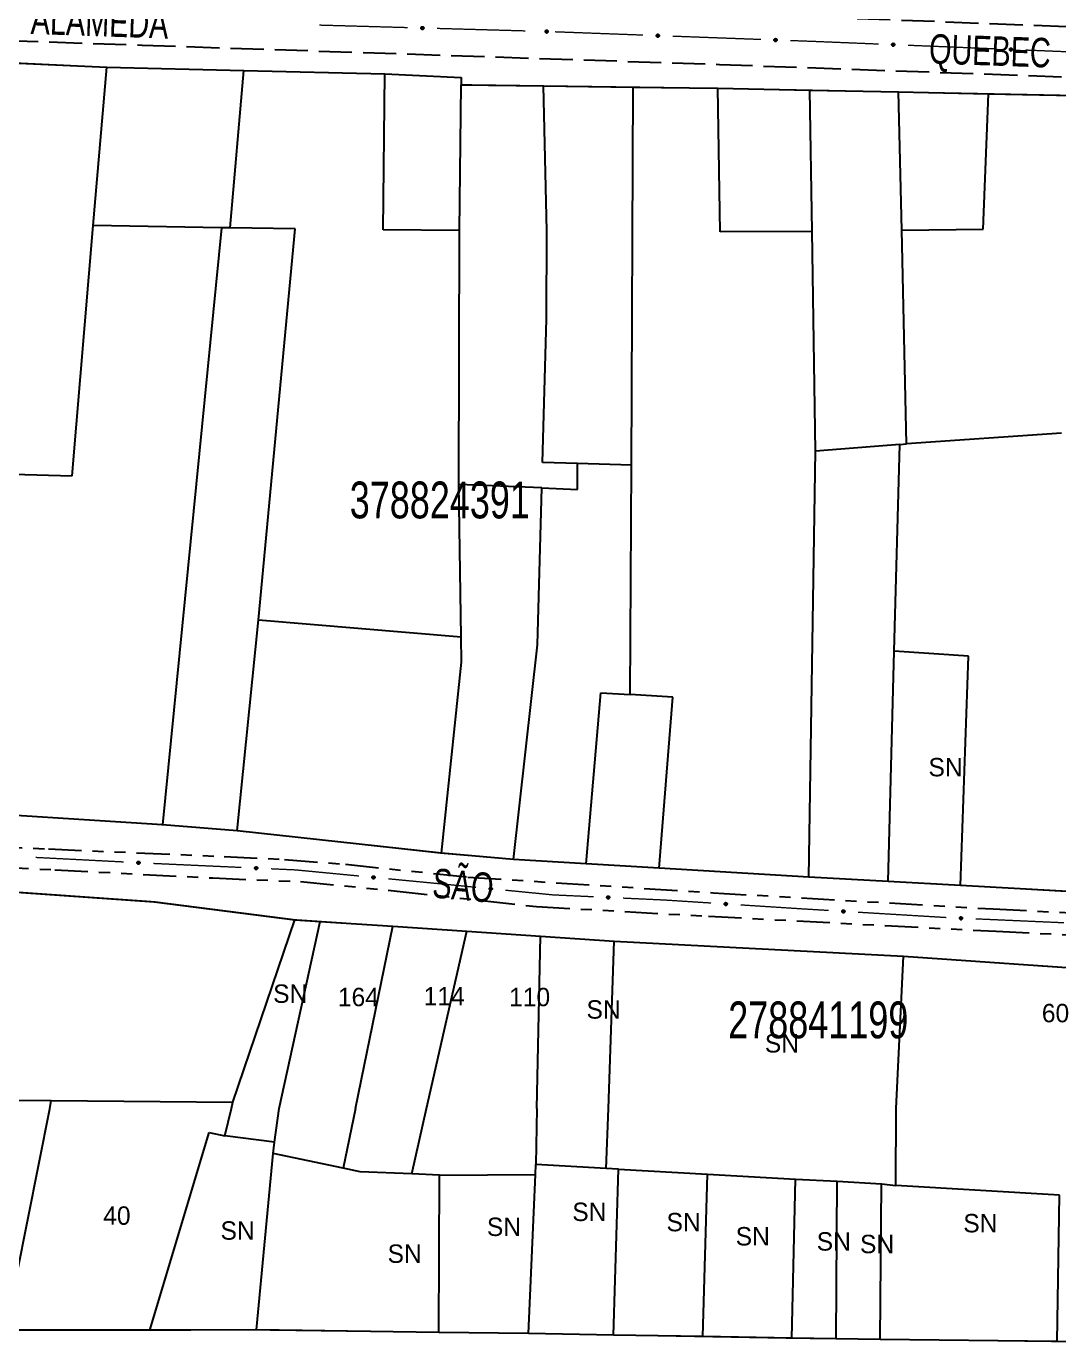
# Model space of a CAD drawing. Extents: x 203196 to 204359, y 4872588 to 4874244.
# Drawn here: x 203965.6 to 204105.9, y 4873268.5 to 4873447.3 of the extents above; entities that cross this region are included whole.
import ezdxf
from ezdxf.enums import TextEntityAlignment as Align

# ---------------------------------------------------------------- set-up
doc = ezdxf.new("R2010")
doc.units = 0
doc.header["$LTSCALE"] = 1.5
doc.header["$MEASUREMENT"] = 0
doc.linetypes.add('TRACO_11', pattern=[8, 3, -1, 3, -1])
doc.linetypes.add('TRACO_25', pattern=[8, 3, -1, 1, -1, 1, -1])
for name, color, linetype in [('CD_MALHA_LOTES', 7, 'CONTINUOUS'), ('CD_TXT_QUADRA', 7, 'CONTINUOUS'), ('RU-QUADRA', 210, 'CONTINUOUS'), ('SV-EIXO-RUA-N-PAV', 6, 'CONTINUOUS'), ('SV-EIXO-RUA-PAV', 20, 'CONTINUOUS'), ('SV-RUA-NAO-PAV', 7, 'CONTINUOUS'), ('SV-RUA-PAVIM', 7, 'CONTINUOUS'), ('SV-TXT-RUA-N-PAV', 7, 'CONTINUOUS'), ('Th_NmrPort', 1, 'CONTINUOUS')]:
    doc.layers.add(name, color=color, linetype=linetype)
doc.styles.add('ARIAL', font='ARIAL.SHX')

msp = doc.modelspace()

# ---------------------------------------------------------------- linework, layer by layer
at = {"layer": 'CD_MALHA_LOTES', "linetype": 'Continuous', "flags": 128}
for points in [[(203964.602979, 4873442.286073), (203976.556385, 4873441.719904)], [(203974.73754, 4873420.215403), (203976.556385, 4873441.719904)], [(203976.556385, 4873441.719904), (203995.181913, 4873441.270827)], [(203993.322981, 4873419.889376), (203995.181913, 4873441.270827)], [(203995.181913, 4873441.270827), (204014.340213, 4873440.808906)], [(204014.092608, 4873419.640271), (204014.340213, 4873440.808906)], [(204014.340213, 4873440.808906), (204024.715611, 4873440.323845)], [(204024.715611, 4873440.323845), (204024.703855, 4873439.34771)], [(204024.465304, 4873419.539556), (204024.703855, 4873439.34771)], [(204024.703855, 4873439.34771), (204035.897042, 4873439.192123)], [(204035.760068, 4873388.037831), (204036.314817, 4873407.51569), (204036.343704, 4873419.497517), (204035.897042, 4873439.192123)], [(204035.897042, 4873439.192123), (204048.083074, 4873439.022734)], [(204047.856678, 4873387.674493), (204048.083074, 4873439.022734)], [(204048.083074, 4873439.022734), (204059.582248, 4873438.862894)], [(204059.582248, 4873438.862894), (204072.070839, 4873438.610741)], [(204059.909898, 4873419.366041), (204059.582248, 4873438.862894)], [(204072.374366, 4873419.423525), (204072.070839, 4873438.610741)], [(204072.070839, 4873438.610741), (204084.121004, 4873438.36744)], [(204084.553441, 4873419.578947), (204084.121004, 4873438.36744)], [(204084.121004, 4873438.36744), (204096.328733, 4873438.120957)], [(204095.624667, 4873419.720231), (204096.328733, 4873438.120957)], [(204096.328733, 4873438.120957), (204107.899548, 4873437.887335)], [(203992.172475, 4873419.909494), (203974.73754, 4873420.215403)], [(203992.172475, 4873419.909494), (203984.143593, 4873338.839187)], [(203993.322981, 4873419.889376), (203992.172475, 4873419.909494)], [(204002.169118, 4873419.756042), (203993.322981, 4873419.889376)], [(203997.187717, 4873366.679511), (204002.169118, 4873419.756042)], [(204024.465304, 4873419.539556), (204014.092608, 4873419.640271)], [(204024.37024, 4873385.066391), (204024.465304, 4873419.539556)], [(204072.374366, 4873419.423525), (204059.909898, 4873419.366041)], [(204072.846248, 4873389.59396), (204072.374366, 4873419.423525)], [(204084.553441, 4873419.578947), (204095.624667, 4873419.720231)], [(204085.209598, 4873390.565074), (204084.553441, 4873419.578947)], [(204106.273895, 4873392.008928), (204085.209598, 4873390.565074)], [(204084.280664, 4873390.5014), (204072.846248, 4873389.59396)], [(204083.528012, 4873362.413096), (204084.280664, 4873390.5014)], [(204084.280664, 4873390.5014), (204085.209598, 4873390.565074)], [(204040.488685, 4873387.8958), (204035.760068, 4873388.037831)], [(204071.944296, 4873331.754371), (204072.846248, 4873389.59396)], [(203960.595026, 4873386.568276), (203971.864875, 4873386.251394)], [(204040.491921, 4873384.394867), (204040.488685, 4873387.8958)], [(204047.856678, 4873387.674493), (204040.488685, 4873387.8958)], [(204047.646442, 4873356.54158), (204047.856678, 4873387.674493)], [(204024.709908, 4873364.387889), (204024.37024, 4873385.066391)], [(204035.660854, 4873384.596098), (204024.37024, 4873385.066391)], [(204031.808048, 4873334.154892), (204035.054794, 4873363.274859), (204035.660854, 4873384.596098)], [(204035.660854, 4873384.596098), (204040.491921, 4873384.394867)], [(203994.282894, 4873338.05358), (203997.187717, 4873366.679511)], [(203997.187717, 4873366.679511), (204024.709908, 4873364.387889)], [(204022.021037, 4873334.983426), (204024.766957, 4873360.914819), (204024.709908, 4873364.387889)], [(204082.690599, 4873331.161558), (204083.528012, 4873362.413096)], [(204093.63799, 4873361.758578), (204083.528012, 4873362.413096)], [(204092.532864, 4873330.618615), (204093.63799, 4873361.758578)], [(204041.690331, 4873333.563839), (204043.689988, 4873356.779601)], [(204043.689988, 4873356.779601), (204047.646442, 4873356.54158)], [(204053.472451, 4873356.191086), (204047.646442, 4873356.54158)], [(204051.607027, 4873332.970729), (204053.472451, 4873356.191086)], [(203984.143593, 4873338.839187), (203921.719791, 4873342.833661)], [(203994.282894, 4873338.05358), (203984.143593, 4873338.839187)], [(204022.021037, 4873334.983426), (203994.282894, 4873338.05358)], [(204031.808048, 4873334.154892), (204022.021037, 4873334.983426)], [(204041.690331, 4873333.563839), (204031.808048, 4873334.154892)], [(204051.607027, 4873332.970729), (204041.690331, 4873333.563839)], [(204071.944296, 4873331.754371), (204051.607027, 4873332.970729)], [(203919.552623, 4873332.404279), (203964.965795, 4873329.676698), (203983.018828, 4873328.40942), (204002.118015, 4873325.967334)], [(204082.690599, 4873331.161558), (204071.944296, 4873331.754371)], [(204092.532864, 4873330.618615), (204082.690599, 4873331.161558)], [(204112.793344, 4873329.455582), (204092.532864, 4873330.618615)], [(203993.684447, 4873301.177578), (204002.118015, 4873325.967334)], [(204000, 4873300.311011), (204005.546232, 4873325.735956)], [(204002.118015, 4873325.967334), (204005.546232, 4873325.735956)], [(204005.546232, 4873325.735956), (204015.448389, 4873325.067639)], [(204010.351557, 4873300.31088), (204015.448389, 4873325.067639)], [(204015.448389, 4873325.067639), (204025.465177, 4873324.391584)], [(204019.996749, 4873300.310757), (204025.465177, 4873324.391584)], [(204025.465177, 4873324.391584), (204035.492269, 4873323.714834)], [(204034.99056, 4873300.310566), (204035.492269, 4873323.714834)], [(204035.492269, 4873323.714834), (204045.483705, 4873323.040491)], [(204044.704322, 4873300.310443), (204045.483705, 4873323.040491)], [(204045.483705, 4873323.040491), (204084.769973, 4873321.004116)], [(204083.799155, 4873300.336371), (204084.769973, 4873321.004116)], [(204084.769973, 4873321.004116), (204106.316133, 4873319.524037), (204115.594428, 4873318.916811)], [(203956.798453, 4873301.4575), (203969.001191, 4873301.413446)], [(203968.853699, 4873300.278561), (203969.001191, 4873301.413446)], [(203969.001191, 4873301.413446), (203993.684447, 4873301.177578)], [(203993.503997, 4873300.311094), (203993.684447, 4873301.177578)], [(203962.858871, 4873270.234788), (203968.853699, 4873300.278561)], [(203992.585362, 4873296.622181), (203993.503997, 4873300.311094)], [(203999.363579, 4873295.745385), (204000, 4873300.311011)], [(204010.351557, 4873300.31088), (204008.687915, 4873292.2301)], [(204017.984078, 4873291.447741), (204019.996749, 4873300.310757)], [(204034.99056, 4873300.310566), (204034.827642, 4873292.710598)], [(204044.425328, 4873292.173813), (204044.704322, 4873300.310443)], [(204083.737766, 4873289.871507), (204083.799155, 4873300.336371)], [(203982.40835, 4873270.21418), (203990.489486, 4873297.052227)], [(203990.489486, 4873297.052227), (203992.585362, 4873296.622181)], [(203999.363579, 4873295.745385), (203992.585362, 4873296.622181)], [(203999.152935, 4873294.232239), (203999.363579, 4873295.745385)], [(203996.922577, 4873270.253047), (203999.152935, 4873294.232239)], [(204008.687915, 4873292.2301), (203999.152935, 4873294.232239)], [(204017.984078, 4873291.447741), (204010.97032, 4873291.750844), (204008.687915, 4873292.2301)], [(204034.798354, 4873291.344374), (204034.827642, 4873292.710598)], [(204044.425328, 4873292.173813), (204034.827642, 4873292.710598)], [(204046.097867, 4873292.081381), (204044.425328, 4873292.173813)], [(204045.396635, 4873269.568505), (204046.097867, 4873292.081381)], [(204046.097867, 4873292.081381), (204058.165183, 4873291.414484)], [(204021.785563, 4873291.283457), (204017.984078, 4873291.447741)], [(204021.670946, 4873269.92933), (204021.785563, 4873291.283457)], [(204021.785563, 4873291.283457), (204034.798354, 4873291.344374)], [(204033.87344, 4873269.777938), (204034.798354, 4873291.344374)], [(204057.525355, 4873269.348067), (204058.165183, 4873291.414484)], [(204058.165183, 4873291.414484), (204070.106236, 4873290.754564)], [(204069.638891, 4873269.127904), (204070.106236, 4873290.754564)], [(204070.106236, 4873290.754564), (204075.80092, 4873290.439849)], [(204075.625738, 4873269.053593), (204075.80092, 4873290.439849)], [(204075.80092, 4873290.439849), (204081.784979, 4873290.109142)], [(204081.625205, 4873268.979125), (204081.784979, 4873290.109142)], [(204081.784979, 4873290.109142), (204083.737766, 4873289.871507)], [(204105.985879, 4873288.548949), (204083.737766, 4873289.871507)], [(204105.670544, 4873268.680663), (204105.985879, 4873288.548949)], [(203982.40835, 4873270.21418), (203962.858871, 4873270.234788)], [(203996.922577, 4873270.253047), (203982.40835, 4873270.21418)], [(204021.670946, 4873269.92933), (203996.922577, 4873270.253047)], [(204033.87344, 4873269.777938), (204021.670946, 4873269.92933)], [(204045.396635, 4873269.568505), (204033.87344, 4873269.777938)], [(204057.525355, 4873269.348067), (204045.396635, 4873269.568505)], [(204069.638891, 4873269.127904), (204057.525355, 4873269.348067)], [(204075.625738, 4873269.053593), (204069.638891, 4873269.127904)], [(204081.625205, 4873268.979125), (204075.625738, 4873269.053593)], [(204105.670544, 4873268.680663), (204081.625205, 4873268.979125)], [(204110.433735, 4873268.62154), (204105.670544, 4873268.680663)]]:
    msp.add_lwpolyline(points, dxfattribs=at)
at = {"layer": 'CD_MALHA_LOTES', "linetype": 'Continuous'}
msp.add_lwpolyline([(203971.864875, 4873386.251394), (203974.73754, 4873420.215403)], dxfattribs=at)
at = {"layer": 'RU-QUADRA', "linetype": 'Continuous', "const_width": 0.18, "flags": 128}
for points in [[(204107.899548, 4873437.887335), (204096.328733, 4873438.120957), (204072.070839, 4873438.610741), (204059.582248, 4873438.862894), (204048.083074, 4873439.022734), (204035.897042, 4873439.192123), (204024.703855, 4873439.34771), (204024.715611, 4873440.323845), (204014.340213, 4873440.808906), (203995.181913, 4873441.270827), (203976.556385, 4873441.719904), (203964.602979, 4873442.286073)], [(203947.168142, 4873341.294446), (203984.143593, 4873338.839187), (203994.282894, 4873338.05358), (204002.716332, 4873337.120138), (204022.021037, 4873334.983426), (204031.808048, 4873334.154892), (204041.690331, 4873333.563839), (204051.607027, 4873332.970729), (204071.944296, 4873331.754371), (204082.690599, 4873331.161558), (204092.532864, 4873330.618615), (204112.793344, 4873329.455582)], [(204106.316133, 4873319.524037), (204084.769973, 4873321.004116), (204045.483705, 4873323.040491), (204035.492269, 4873323.714834), (204025.465177, 4873324.391584), (204015.448389, 4873325.067639), (204005.546232, 4873325.735956), (204002.118015, 4873325.967334), (203983.018828, 4873328.40942), (203964.965795, 4873329.676698)], [(203962.858871, 4873270.234788), (203982.40835, 4873270.21418), (203996.922577, 4873270.253047), (204021.670946, 4873269.92933), (204033.87344, 4873269.777938), (204045.396635, 4873269.568505), (204057.525355, 4873269.348067), (204069.638891, 4873269.127904), (204075.625738, 4873269.053593), (204081.625205, 4873268.979125), (204105.670544, 4873268.680663), (204110.433735, 4873268.62154)]]:
    msp.add_lwpolyline(points, dxfattribs=at)
at = {"layer": 'SV-EIXO-RUA-N-PAV', "const_width": 0.18}
for points in [[(203966.896868, 4873334.420964), (203978.881047, 4873333.804953)], [(203982.875905, 4873333.602356), (203994.86359, 4873333.058832)], [(203998.859485, 4873332.877658), (204001.856406, 4873332.741777)], [(204001.856406, 4873332.741777), (204002.225675, 4873332.725037)], [(204002.225675, 4873332.725037), (204010.816564, 4873331.900658)], [(204014.798274, 4873331.518574), (204021.766266, 4873330.849928)], [(204021.766266, 4873330.849928), (204021.978288, 4873330.829584)], [(204021.978288, 4873330.829584), (204026.742302, 4873330.360992)], [(204030.723091, 4873329.969439), (204036.694276, 4873329.382109)], [(204036.694276, 4873329.382109), (204037.19179, 4873329.333174)], [(204037.19179, 4873329.333174), (204042.686052, 4873329.080148)], [(204046.681817, 4873328.896132), (204051.676523, 4873328.666112)], [(204051.676523, 4873328.666112), (204052.355412, 4873328.634849)], [(204052.355412, 4873328.634849), (204058.66283, 4873328.230094)], [(204062.65462, 4873327.973936), (204070.638199, 4873327.461621)], [(204070.638199, 4873327.461621), (204071.010658, 4873327.437721)], [(204071.010658, 4873327.437721), (204074.630889, 4873327.219962)], [(204078.623673, 4873326.979795), (204090.602023, 4873326.259291)], [(204094.597877, 4873326.07802), (204106.586216, 4873325.549122)]]:
    msp.add_lwpolyline(points, dxfattribs=at)
at = {"layer": 'SV-EIXO-RUA-N-PAV'}
for points in [[(203980.74057, 4873333.819596), (203980.776415, 4873333.85287), (203980.814026, 4873333.874137), (203980.850501, 4873333.882846), (203980.88474, 4873333.882138), (203980.919687, 4873333.877468), (203980.953881, 4873333.864986), (203980.988764, 4873333.842726), (203981.022395, 4873333.807002), (203981.041649, 4873333.767041), (203981.0521, 4873333.731738), (203981.053417, 4873333.695993), (203981.048312, 4873333.662121), (203981.034172, 4873333.62703), (203981.011268, 4873333.5919), (203980.974528, 4873333.558952), (203980.937512, 4873333.538355), (203980.90201, 4873333.530858), (203980.866067, 4873333.529762), (203980.830446, 4873333.534957), (203980.796951, 4873333.547403), (203980.761622, 4873333.570527), (203980.729583, 4873333.60722), (203980.708619, 4873333.643905), (203980.700625, 4873333.679292), (203980.700342, 4873333.714703), (203980.7046, 4873333.749811), (203980.715716, 4873333.784706), (203980.74057, 4873333.819596)], [(203996.72299, 4873333.084721), (203996.758634, 4873333.11821), (203996.796116, 4873333.139705), (203996.832538, 4873333.148634), (203996.86678, 4873333.148133), (203996.901754, 4873333.143674), (203996.936023, 4873333.131399), (203996.97104, 4873333.109351), (203997.004886, 4873333.073831), (203997.024382, 4873333.033987), (203997.035047, 4873332.998748), (203997.03658, 4873332.963012), (203997.031679, 4873332.929109), (203997.017751, 4873332.893934), (203996.995061, 4873332.858666), (203996.958521, 4873332.825496), (203996.92163, 4873332.804676), (203996.886174, 4873332.796964), (203996.850238, 4873332.79565), (203996.814587, 4873332.80063), (203996.781017, 4873332.812873), (203996.745548, 4873332.835783), (203996.713288, 4873332.872282), (203996.692102, 4873332.908839), (203996.683894, 4873332.944177), (203996.683398, 4873332.979586), (203996.687443, 4873333.014719), (203996.698348, 4873333.049681), (203996.72299, 4873333.084721)], [(204012.67491, 4873331.832918), (204012.712194, 4873331.864571), (204012.750711, 4873331.884152), (204012.787536, 4873331.891236), (204012.82171, 4873331.889012), (204012.856415, 4873331.882798), (204012.890023, 4873331.868814), (204012.923886, 4873331.845031), (204012.955901, 4873331.807853), (204012.973366, 4873331.767078), (204012.982243, 4873331.731347), (204012.981976, 4873331.695579), (204012.975375, 4873331.661965), (204012.959694, 4873331.627536), (204012.935257, 4873331.593454), (204012.897094, 4873331.562167), (204012.859202, 4873331.543229), (204012.823403, 4873331.537312), (204012.787446, 4873331.537809), (204012.752091, 4873331.544577), (204012.719179, 4873331.558494), (204012.684909, 4873331.583161), (204012.654527, 4873331.621237), (204012.635208, 4873331.658814), (204012.628789, 4873331.69452), (204012.630076, 4873331.729909), (204012.635884, 4873331.764794), (204012.648535, 4873331.799163), (204012.67491, 4873331.832918)], [(204028.600482, 4873330.288832), (204028.637841, 4873330.320396), (204028.676404, 4873330.339885), (204028.713246, 4873330.346882), (204028.747414, 4873330.344576), (204028.782104, 4873330.33828), (204028.815679, 4873330.324216), (204028.849485, 4873330.300353), (204028.881412, 4873330.263098), (204028.89878, 4873330.222282), (204028.907572, 4873330.18653), (204028.907219, 4873330.150763), (204028.900539, 4873330.117165), (204028.884776, 4873330.082773), (204028.860258, 4873330.04875), (204028.822021, 4873330.017553), (204028.784083, 4873329.998706), (204028.748271, 4873329.992874), (204028.712315, 4873329.993456), (204028.676976, 4873330.000308), (204028.644098, 4873330.014304), (204028.609886, 4873330.039052), (204028.579595, 4873330.0772), (204028.560366, 4873330.114823), (204028.554032, 4873330.150545), (204028.555402, 4873330.18593), (204028.561294, 4873330.220801), (204028.574026, 4873330.25514), (204028.600482, 4873330.288832)], [(204044.54547, 4873329.104714), (204044.581137, 4873329.138178), (204044.618635, 4873329.159646), (204044.655063, 4873329.168549), (204044.689305, 4873329.168024), (204044.724276, 4873329.16354), (204044.758536, 4873329.151241), (204044.793538, 4873329.129167), (204044.827358, 4873329.093624), (204044.846825, 4873329.053766), (204044.857465, 4873329.018519), (204044.858973, 4873328.982782), (204044.854048, 4873328.948883), (204044.840095, 4873328.913717), (204044.81738, 4873328.878465), (204044.780816, 4873328.845322), (204044.74391, 4873328.824528), (204044.708449, 4873328.816841), (204044.672512, 4873328.815553), (204044.636864, 4873328.820558), (204044.603303, 4873328.832825), (204044.567851, 4873328.85576), (204044.535617, 4873328.892282), (204044.514457, 4873328.928854), (204044.506274, 4873328.964198), (204044.505803, 4873328.999607), (204044.509873, 4873329.034737), (204044.520803, 4873329.069691), (204044.54547, 4873329.104714)], [(204060.522389, 4873328.221071), (204060.558655, 4873328.253886), (204060.596534, 4873328.274673), (204060.633117, 4873328.282917), (204060.667344, 4873328.281773), (204060.702228, 4873328.276659), (204060.73626, 4873328.263743), (204060.770858, 4873328.24104), (204060.804031, 4873328.204892), (204060.822775, 4873328.164689), (204060.832776, 4873328.129256), (204060.833638, 4873328.093497), (204060.828102, 4873328.059692), (204060.813516, 4873328.024785), (204060.790167, 4873327.989948), (204060.753011, 4873327.957471), (204060.715736, 4873327.937347), (204060.680142, 4873327.930302), (204060.644187, 4873327.929663), (204060.608636, 4873327.935311), (204060.575302, 4873327.948183), (204060.540269, 4873327.971754), (204060.5087, 4873328.008852), (204060.488204, 4873328.045801), (204060.480661, 4873328.081286), (204060.48083, 4873328.116698), (204060.485534, 4873328.151749), (204060.497093, 4873328.1865), (204060.522389, 4873328.221071)], [(204076.490469, 4873327.218387), (204076.526603, 4873327.251347), (204076.564399, 4873327.272286), (204076.600948, 4873327.280676), (204076.63518, 4873327.279669), (204076.670084, 4873327.274694), (204076.704168, 4873327.261915), (204076.738856, 4873327.239351), (204076.772174, 4873327.203336), (204076.791078, 4873327.163209), (204076.801222, 4873327.127816), (204076.802227, 4873327.092061), (204076.796826, 4873327.058234), (204076.782381, 4873327.023268), (204076.759171, 4873326.988339), (204076.722146, 4873326.955713), (204076.684951, 4873326.93544), (204076.649386, 4873326.928252), (204076.613434, 4873326.927469), (204076.57786, 4873326.932975), (204076.544475, 4873326.945713), (204076.509348, 4873326.969144), (204076.477631, 4873327.006115), (204076.456987, 4873327.042981), (204076.449302, 4873327.078437), (204076.449328, 4873327.113849), (204076.453892, 4873327.148918), (204076.465312, 4873327.183715), (204076.490469, 4873327.218387)], [(204092.461131, 4873326.282477), (204092.496734, 4873326.31601), (204092.53419, 4873326.33755), (204092.5706, 4873326.346524), (204092.604843, 4873326.346064), (204092.639823, 4873326.341648), (204092.674107, 4873326.329415), (204092.709151, 4873326.307409), (204092.74304, 4873326.271931), (204092.762584, 4873326.232111), (204092.773292, 4873326.196885), (204092.774869, 4873326.161151), (204092.770009, 4873326.127242), (204092.756125, 4873326.09205), (204092.733477, 4873326.056754), (204092.696978, 4873326.02354), (204092.660112, 4873326.002675), (204092.624666, 4873325.994919), (204092.588731, 4873325.993562), (204092.553074, 4873325.998498), (204092.519489, 4873326.0107), (204092.483993, 4873326.033567), (204092.451688, 4873326.070026), (204092.430458, 4873326.106557), (204092.422207, 4873326.141885), (204092.421667, 4873326.177294), (204092.42567, 4873326.212431), (204092.436532, 4873326.247407), (204092.461131, 4873326.282477)]]:
    msp.add_lwpolyline(points, close=True, dxfattribs=at)
for points in [[(203980.700342, 4873333.714703), (203981.0521, 4873333.731738)], [(203980.700625, 4873333.679292), (203981.053417, 4873333.695993)], [(203980.703056, 4873333.696433), (203981.050868, 4873333.711346)], [(203980.7046, 4873333.749811), (203981.041649, 4873333.767041)], [(203980.70631, 4873333.733156), (203981.041998, 4873333.751426)], [(203980.708048, 4873333.660652), (203981.047825, 4873333.678711)], [(203980.708619, 4873333.643905), (203981.048312, 4873333.662121)], [(203980.714874, 4873333.766874), (203981.027467, 4873333.787697)], [(203980.715716, 4873333.784706), (203981.022395, 4873333.807002)], [(203980.721217, 4873333.624451), (203981.036464, 4873333.643771)], [(203980.72889, 4873333.800312), (203981.001963, 4873333.823166)], [(203980.729583, 4873333.60722), (203981.034172, 4873333.62703)], [(203980.74057, 4873333.819596), (203980.988764, 4873333.842726)], [(203980.749516, 4873333.590204), (203981.019653, 4873333.60911)], [(203980.760831, 4873333.836927), (203980.963915, 4873333.853815)], [(203980.761622, 4873333.570527), (203981.011268, 4873333.5919)], [(203980.776415, 4873333.85287), (203980.953881, 4873333.864986)], [(203980.784908, 4873333.561058), (203980.985127, 4873333.575361)], [(203980.796951, 4873333.547403), (203980.974528, 4873333.558952)], [(203980.797803, 4873333.865086), (203980.927892, 4873333.870696)], [(203980.814026, 4873333.874137), (203980.919687, 4873333.877468)], [(203980.818066, 4873333.541592), (203980.949588, 4873333.548495)], [(203980.830446, 4873333.534957), (203980.937512, 4873333.538355)], [(203996.683398, 4873332.979586), (203997.035047, 4873332.998748)], [(203996.683894, 4873332.944177), (203997.03658, 4873332.963012)], [(203996.686222, 4873332.961333), (203997.033938, 4873332.978349)], [(203996.687443, 4873333.014719), (203997.024382, 4873333.033987)], [(203996.689254, 4873332.998075), (203997.024825, 4873333.018374)], [(203996.691431, 4873332.925583), (203997.031092, 4873332.945696)], [(203996.692102, 4873332.908839), (203997.031679, 4873332.929109)], [(203996.697614, 4873333.031844), (203997.010075, 4873333.054557)], [(203996.698348, 4873333.049681), (203997.004886, 4873333.073831)], [(203996.704818, 4873332.889462), (203997.019943, 4873332.910688)], [(203996.711428, 4873333.065366), (203996.984358, 4873333.089871)], [(203996.713288, 4873332.872282), (203997.017751, 4873332.893934)], [(203996.72299, 4873333.084721), (203996.97104, 4873333.109351)], [(203996.733323, 4873332.855387), (203997.003342, 4873332.875926)], [(203996.743147, 4873333.102174), (203996.946125, 4873333.120289)], [(203996.745548, 4873332.835783), (203996.995061, 4873332.858666)], [(203996.758634, 4873333.11821), (203996.936023, 4873333.131399)], [(203996.768892, 4873332.826456), (203996.96902, 4873332.841969)], [(203996.779948, 4873333.130556), (203996.91, 4873333.136952)], [(203996.781017, 4873332.812873), (203996.958521, 4873332.825496)], [(203996.796116, 4873333.139705), (203996.901754, 4873333.143674)], [(203996.802166, 4873332.80719), (203996.933644, 4873332.814888)], [(203996.814587, 4873332.80063), (203996.92163, 4873332.804676)], [(204012.628789, 4873331.69452), (204012.981976, 4873331.695579)], [(204012.630076, 4873331.729909), (204012.982243, 4873331.731347)], [(204012.631977, 4873331.711537), (204012.980109, 4873331.71103)], [(204012.635208, 4873331.658814), (204012.975375, 4873331.661965)], [(204012.63538, 4873331.67557), (204012.975623, 4873331.678561)], [(204012.635884, 4873331.764794), (204012.973366, 4873331.767078)], [(204012.636855, 4873331.74808), (204012.973023, 4873331.751462)], [(204012.646905, 4873331.781386), (204012.960113, 4873331.788342)], [(204012.646932, 4873331.638821), (204012.962726, 4873331.644158)], [(204012.648535, 4873331.799163), (204012.955901, 4873331.807853)], [(204012.654527, 4873331.621237), (204012.959694, 4873331.627536)], [(204012.662388, 4873331.81417), (204012.936205, 4873331.824906)], [(204012.673686, 4873331.603355), (204012.944396, 4873331.610276)], [(204012.67491, 4873331.832918), (204012.923886, 4873331.845031)], [(204012.684909, 4873331.583161), (204012.935257, 4873331.593454)], [(204012.69592, 4873331.849334), (204012.899552, 4873331.85721)], [(204012.707753, 4873331.57267), (204012.908409, 4873331.578089)], [(204012.712194, 4873331.864571), (204012.890023, 4873331.868814)], [(204012.719179, 4873331.558494), (204012.897094, 4873331.562167)], [(204012.734102, 4873331.875828), (204012.864312, 4873331.87567)], [(204012.740016, 4873331.551754), (204012.871714, 4873331.552824)], [(204012.750711, 4873331.884152), (204012.856415, 4873331.882798)], [(204012.752091, 4873331.544577), (204012.859202, 4873331.543229)], [(204028.554032, 4873330.150545), (204028.907219, 4873330.150763)], [(204028.555402, 4873330.18593), (204028.907572, 4873330.18653)], [(204028.55726, 4873330.167554), (204028.90539, 4873330.166218)], [(204028.560366, 4873330.114823), (204028.900539, 4873330.117165)], [(204028.560577, 4873330.131579), (204028.900826, 4873330.13376)], [(204028.561294, 4873330.220801), (204028.89878, 4873330.222282)], [(204028.562225, 4873330.204085), (204028.8984, 4873330.206668)], [(204028.572042, 4873330.094802), (204028.887848, 4873330.099388)], [(204028.572354, 4873330.237367), (204028.885577, 4873330.243578)], [(204028.574026, 4873330.25514), (204028.881412, 4873330.263098)], [(204028.579595, 4873330.0772), (204028.884776, 4873330.082773)], [(204028.587915, 4873330.270114), (204028.861757, 4873330.280198)], [(204028.598712, 4873330.059272), (204028.869437, 4873330.06555)], [(204028.600482, 4873330.288832), (204028.849485, 4873330.300353)], [(204028.609886, 4873330.039052), (204028.860258, 4873330.04875)], [(204028.62153, 4873330.305198), (204028.825181, 4873330.312589)], [(204028.632705, 4873330.028506), (204028.833373, 4873330.033449)], [(204028.637841, 4873330.320396), (204028.815679, 4873330.324216)], [(204028.644098, 4873330.014304), (204028.822021, 4873330.017553)], [(204028.659776, 4873330.331601), (204028.789985, 4873330.331133)], [(204028.664918, 4873330.007514), (204028.796619, 4873330.008271)], [(204028.676404, 4873330.339885), (204028.782104, 4873330.33828)], [(204028.676976, 4873330.000308), (204028.784083, 4873329.998706)], [(204044.509873, 4873329.034737), (204044.846825, 4873329.053766)], [(204044.511672, 4873329.018092), (204044.847258, 4873329.038153)], [(204044.520056, 4873329.051855), (204044.832533, 4873329.074346)], [(204044.520803, 4873329.069691), (204044.827358, 4873329.093624)], [(204044.533894, 4873329.085367), (204044.806841, 4873329.109678)], [(204044.54547, 4873329.104714), (204044.793538, 4873329.129167)], [(204044.565639, 4873329.122152), (204044.76863, 4873329.140124)], [(204044.581137, 4873329.138178), (204044.758536, 4873329.151241)], [(204044.60246, 4873329.150508), (204044.732517, 4873329.156812)], [(204044.618635, 4873329.159646), (204044.724276, 4873329.16354)], [(204044.505803, 4873328.999607), (204044.857465, 4873329.018519)], [(204044.506274, 4873328.964198), (204044.858973, 4873328.982782)], [(204044.508614, 4873328.981352), (204044.856342, 4873328.998121)], [(204044.513797, 4873328.945598), (204044.853472, 4873328.96547)], [(204044.514457, 4873328.928854), (204044.854048, 4873328.948883)], [(204044.527159, 4873328.909468), (204044.842299, 4873328.93047)], [(204044.535617, 4873328.892282), (204044.840095, 4873328.913717)], [(204044.55564, 4873328.875373), (204044.825673, 4873328.89572)], [(204044.567851, 4873328.85576), (204044.81738, 4873328.878465)], [(204044.591188, 4873328.846416), (204044.791327, 4873328.861787)], [(204044.603303, 4873328.832825), (204044.780816, 4873328.845322)], [(204044.624448, 4873328.827127), (204044.755932, 4873328.834731)], [(204044.636864, 4873328.820558), (204044.74391, 4873328.824528)], [(204060.480661, 4873328.081286), (204060.833638, 4873328.093497)], [(204060.48083, 4873328.116698), (204060.832776, 4873328.129256)], [(204060.48331, 4873328.098395), (204060.831285, 4873328.108881)], [(204060.485534, 4873328.151749), (204060.822775, 4873328.164689)], [(204060.487031, 4873328.135075), (204060.822925, 4873328.14907)], [(204060.487847, 4873328.062554), (204060.827826, 4873328.076287)], [(204060.488204, 4873328.045801), (204060.828102, 4873328.059692)], [(204060.496025, 4873328.168681), (204060.808857, 4873328.185524)], [(204060.497093, 4873328.1865), (204060.804031, 4873328.204892)], [(204060.500554, 4873328.026188), (204060.816022, 4873328.041494)], [(204060.5087, 4873328.008852), (204060.813516, 4873328.024785)], [(204060.510465, 4873328.201937), (204060.783807, 4873328.221314)], [(204060.522389, 4873328.221071), (204060.770858, 4873328.24104)], [(204060.528415, 4873327.991584), (204060.798771, 4873328.007051)], [(204060.540269, 4873327.971754), (204060.790167, 4873327.989948)], [(204060.542869, 4873328.238143), (204060.746152, 4873328.252445)], [(204060.558655, 4873328.253886), (204060.73626, 4873328.263743)], [(204060.563434, 4873327.96199), (204060.763818, 4873327.973743)], [(204060.575302, 4873327.948183), (204060.753011, 4873327.957471)], [(204060.580197, 4873328.265829), (204060.710347, 4873328.269783)], [(204060.596341, 4873327.942103), (204060.72794, 4873327.947332)], [(204060.596534, 4873328.274673), (204060.702228, 4873328.276659)], [(204060.608636, 4873327.935311), (204060.715736, 4873327.937347)], [(204076.490469, 4873327.218387), (204076.738856, 4873327.239351)], [(204076.510881, 4873327.235541), (204076.714105, 4873327.250657)], [(204076.526603, 4873327.251347), (204076.704168, 4873327.261915)], [(204076.548097, 4873327.263376), (204076.67823, 4873327.267851)], [(204076.564399, 4873327.272286), (204076.670084, 4873327.274694)], [(204076.449302, 4873327.078437), (204076.802227, 4873327.092061)], [(204076.449328, 4873327.113849), (204076.801222, 4873327.127816)], [(204076.451882, 4873327.095556), (204076.799812, 4873327.107436)], [(204076.453892, 4873327.148918), (204076.791078, 4873327.163209)], [(204076.455457, 4873327.13225), (204076.791292, 4873327.147591)], [(204076.456563, 4873327.059733), (204076.796484, 4873327.074828)], [(204076.456987, 4873327.042981), (204076.796826, 4873327.058234)], [(204076.464315, 4873327.165892), (204076.777077, 4873327.183987)], [(204076.465312, 4873327.183715), (204076.772174, 4873327.203336)], [(204076.469415, 4873327.023418), (204076.784819, 4873327.039988)], [(204076.477631, 4873327.006115), (204076.782381, 4873327.023268)], [(204076.478622, 4873327.199206), (204076.751884, 4873327.219678)], [(204076.497414, 4873326.988926), (204076.767706, 4873327.005476)], [(204076.509348, 4873326.969144), (204076.759171, 4873326.988339)], [(204076.532551, 4873326.959473), (204076.732887, 4873326.972028)], [(204076.544475, 4873326.945713), (204076.722146, 4873326.955713)], [(204076.565538, 4873326.939718), (204076.697115, 4873326.945473)], [(204076.57786, 4873326.932975), (204076.684951, 4873326.93544)], [(204092.421667, 4873326.177294), (204092.773292, 4873326.196885)], [(204092.422207, 4873326.141885), (204092.774869, 4873326.161151)], [(204092.424513, 4873326.159044), (204092.772209, 4873326.176485)], [(204092.42567, 4873326.212431), (204092.762584, 4873326.232111)], [(204092.4275, 4873326.19579), (204092.763047, 4873326.216499)], [(204092.429766, 4873326.1233), (204092.769402, 4873326.143828)], [(204092.430458, 4873326.106557), (204092.770009, 4873326.127242)], [(204092.43582, 4873326.229569), (204092.748252, 4873326.252663)], [(204092.436532, 4873326.247407), (204092.74304, 4873326.271931)], [(204092.443197, 4873326.087195), (204092.758296, 4873326.108806)], [(204092.449592, 4873326.263108), (204092.722492, 4873326.287946)], [(204092.451688, 4873326.070026), (204092.756125, 4873326.09205)], [(204092.461131, 4873326.282477), (204092.709151, 4873326.307409)], [(204092.471744, 4873326.053156), (204092.741737, 4873326.074025)], [(204092.481266, 4873326.299954), (204092.684222, 4873326.318317)], [(204092.483993, 4873326.033567), (204092.733477, 4873326.056754)], [(204092.496734, 4873326.31601), (204092.674107, 4873326.329415)], [(204092.507347, 4873326.024268), (204092.707457, 4873326.040025)], [(204092.518033, 4873326.328381), (204092.648077, 4873326.334936)], [(204092.519489, 4873326.0107), (204092.696978, 4873326.02354)], [(204092.53419, 4873326.33755), (204092.639823, 4873326.341648)], [(204092.540646, 4873326.005043), (204092.672114, 4873326.012901)], [(204092.553074, 4873325.998498), (204092.660112, 4873326.002675)]]:
    msp.add_lwpolyline(points, dxfattribs=at)
at = {"layer": 'SV-EIXO-RUA-PAV', "const_width": 0.18}
for points in [[(204005.447552, 4873447.435639), (204017.442818, 4873447.098607)], [(204021.44124, 4873446.986262), (204033.436506, 4873446.649229)], [(204037.434604, 4873446.526949), (204049.42636, 4873446.08222)], [(204053.423612, 4873445.933978), (204065.415369, 4873445.489249)], [(204069.412621, 4873445.341007), (204072.41056, 4873445.229825)], [(204072.41056, 4873445.229825), (204072.642458, 4873445.221227)], [(204072.642458, 4873445.221227), (204081.403106, 4873444.863649)], [(204085.399778, 4873444.700519), (204097.389795, 4873444.21113)], [(204101.386467, 4873444.048), (204107.381475, 4873443.803306)]]:
    msp.add_lwpolyline(points, dxfattribs=at)
at = {"layer": 'SV-EIXO-RUA-PAV'}
for points in [[(204019.301497, 4873447.156507), (204019.336558, 4873447.190606), (204019.373665, 4873447.212742), (204019.409927, 4873447.222298), (204019.444173, 4873447.222386), (204019.479219, 4873447.21853), (204019.513694, 4873447.206847), (204019.549086, 4873447.185405), (204019.583538, 4873447.150473), (204019.603717, 4873447.110971), (204019.614987, 4873447.07592), (204019.617135, 4873447.040216), (204019.612819, 4873447.006234), (204019.599499, 4873446.970824), (204019.577419, 4873446.93517), (204019.541456, 4873446.901377), (204019.504929, 4873446.879924), (204019.469611, 4873446.871603), (204019.433703, 4873446.869671), (204019.397971, 4873446.874036), (204019.364195, 4873446.885699), (204019.328338, 4873446.907995), (204019.295454, 4873446.943933), (204019.273642, 4873446.98012), (204019.264827, 4873447.015311), (204019.26372, 4873447.050706), (204019.26716, 4873447.085904), (204019.277461, 4873447.121048), (204019.301497, 4873447.156507)], [(204036.188289, 4873446.683326), (204036.223656, 4873446.717108), (204036.260959, 4873446.738911), (204036.297306, 4873446.74814), (204036.331552, 4873446.747921), (204036.366561, 4873446.743751), (204036.40093, 4873446.731759), (204036.436128, 4873446.709999), (204036.470266, 4873446.67476), (204036.490089, 4873446.635078), (204036.501043, 4873446.599928), (204036.502871, 4873446.564205), (204036.49825, 4873446.530263), (204036.484613, 4873446.494975), (204036.462213, 4873446.45952), (204036.425948, 4873446.426051), (204036.38923, 4873446.404928), (204036.353839, 4873446.396924), (204036.317915, 4873446.395314), (204036.282224, 4873446.4), (204036.248554, 4873446.411966), (204036.212898, 4873446.434583), (204036.180338, 4873446.470815), (204036.158852, 4873446.507196), (204036.150353, 4873446.542465), (204036.149565, 4873446.577869), (204036.15332, 4873446.613034), (204036.163937, 4873446.648084), (204036.188289, 4873446.683326)], [(204051.285484, 4873446.123429), (204051.32085, 4873446.157211), (204051.358154, 4873446.179014), (204051.394501, 4873446.188243), (204051.428746, 4873446.188024), (204051.463756, 4873446.183853), (204051.498125, 4873446.171861), (204051.533323, 4873446.150102), (204051.56746, 4873446.114863), (204051.587283, 4873446.075181), (204051.598238, 4873446.040031), (204051.600066, 4873446.004308), (204051.595444, 4873445.970366), (204051.581807, 4873445.935077), (204051.559408, 4873445.899623), (204051.523143, 4873445.866154), (204051.486425, 4873445.845031), (204051.451034, 4873445.837027), (204051.415109, 4873445.835417), (204051.379418, 4873445.840103), (204051.345749, 4873445.852069), (204051.310092, 4873445.874686), (204051.277533, 4873445.910918), (204051.256046, 4873445.947299), (204051.247548, 4873445.982568), (204051.246759, 4873446.017972), (204051.250515, 4873446.053137), (204051.261131, 4873446.088187), (204051.285484, 4873446.123429)], [(204067.274492, 4873445.530458), (204067.309859, 4873445.56424), (204067.347162, 4873445.586043), (204067.383509, 4873445.595272), (204067.417755, 4873445.595053), (204067.452764, 4873445.590882), (204067.487133, 4873445.57889), (204067.522331, 4873445.557131), (204067.556469, 4873445.521892), (204067.576292, 4873445.48221), (204067.587246, 4873445.44706), (204067.589074, 4873445.411337), (204067.584453, 4873445.377395), (204067.570816, 4873445.342106), (204067.548416, 4873445.306652), (204067.512151, 4873445.273183), (204067.475433, 4873445.25206), (204067.440042, 4873445.244056), (204067.404118, 4873445.242446), (204067.368427, 4873445.247132), (204067.334757, 4873445.259098), (204067.299101, 4873445.281715), (204067.266541, 4873445.317946), (204067.245055, 4873445.354328), (204067.236556, 4873445.389597), (204067.235767, 4873445.425001), (204067.239523, 4873445.460165), (204067.25014, 4873445.495216), (204067.274492, 4873445.530458)], [(204083.26237, 4873444.897933), (204083.297862, 4873444.931583), (204083.335247, 4873444.953247), (204083.371628, 4873444.96234), (204083.405872, 4873444.961994), (204083.440866, 4873444.957693), (204083.47519, 4873444.945573), (204083.510307, 4873444.923683), (204083.544313, 4873444.888316), (204083.563988, 4873444.848561), (204083.574812, 4873444.81337), (204083.576506, 4873444.777641), (204083.571758, 4873444.743717), (204083.55799, 4873444.708479), (204083.535459, 4873444.673108), (204083.499069, 4873444.639775), (204083.462272, 4873444.618788), (204083.426852, 4873444.610916), (204083.390922, 4873444.60944), (204083.355249, 4873444.614259), (204083.321624, 4873444.62635), (204083.286052, 4873444.6491), (204083.253628, 4873444.685452), (204083.232277, 4873444.721914), (204083.223909, 4873444.757214), (204083.223253, 4873444.79262), (204083.22714, 4873444.827771), (204083.237886, 4873444.862782), (204083.26237, 4873444.897933)], [(204099.249059, 4873444.245414), (204099.284551, 4873444.279064), (204099.321936, 4873444.300728), (204099.358317, 4873444.309821), (204099.392561, 4873444.309475), (204099.427555, 4873444.305174), (204099.461879, 4873444.293054), (204099.496996, 4873444.271164), (204099.531001, 4873444.235797), (204099.550677, 4873444.196042), (204099.5615, 4873444.160851), (204099.563195, 4873444.125122), (204099.558447, 4873444.091198), (204099.544679, 4873444.05596), (204099.522147, 4873444.020589), (204099.485758, 4873443.987256), (204099.448961, 4873443.966269), (204099.413541, 4873443.958397), (204099.377611, 4873443.956921), (204099.341937, 4873443.96174), (204099.308313, 4873443.973831), (204099.272741, 4873443.996581), (204099.240316, 4873444.032933), (204099.218966, 4873444.069394), (204099.210598, 4873444.104695), (204099.209942, 4873444.140101), (204099.213828, 4873444.175252), (204099.224575, 4873444.210263), (204099.249059, 4873444.245414)]]:
    msp.add_lwpolyline(points, close=True, dxfattribs=at)
for points in [[(204019.26372, 4873447.050706), (204019.614987, 4873447.07592)], [(204019.264827, 4873447.015311), (204019.617135, 4873447.040216)], [(204019.266858, 4873447.032504), (204019.61423, 4873447.055506)], [(204019.26716, 4873447.085904), (204019.603717, 4873447.110971)], [(204019.269257, 4873447.069294), (204019.604429, 4873447.095368)], [(204019.272682, 4873446.996849), (204019.611946, 4873447.022808)], [(204019.273642, 4873446.98012), (204019.612819, 4873447.006234)], [(204019.277035, 4873447.103202), (204019.589058, 4873447.131291)], [(204019.277461, 4873447.121048), (204019.583538, 4873447.150473)], [(204019.290269, 4873447.136956), (204019.562736, 4873447.166157)], [(204019.301497, 4873447.156507), (204019.549086, 4873447.185405)], [(204019.32135, 4873447.174305), (204019.523986, 4873447.195912)], [(204019.336558, 4873447.190606), (204019.513694, 4873447.206847)], [(204019.357656, 4873447.203316), (204019.48758, 4873447.211951)], [(204019.373665, 4873447.212742), (204019.479219, 4873447.21853)], [(204019.286689, 4873446.960964), (204019.601402, 4873446.987613)], [(204019.295454, 4873446.943933), (204019.599499, 4873446.970824)], [(204019.315777, 4873446.927385), (204019.585402, 4873446.952571)], [(204019.328338, 4873446.907995), (204019.577419, 4873446.93517)], [(204019.351838, 4873446.899071), (204019.55167, 4873446.918027)], [(204019.364195, 4873446.885699), (204019.541456, 4873446.901377)], [(204019.385439, 4873446.880381), (204019.516765, 4873446.890342)], [(204019.397971, 4873446.874036), (204019.504929, 4873446.879924)], [(204036.149565, 4873446.577869), (204036.501043, 4873446.599928)], [(204036.150353, 4873446.542465), (204036.502871, 4873446.564205)], [(204036.152539, 4873446.559639), (204036.500103, 4873446.579521)], [(204036.15332, 4873446.613034), (204036.490089, 4873446.635078)], [(204036.155268, 4873446.596406), (204036.490661, 4873446.619469)], [(204036.158042, 4873446.523933), (204036.497526, 4873446.546845)], [(204036.158852, 4873446.507196), (204036.49825, 4873446.530263)], [(204036.16335, 4873446.630242), (204036.475613, 4873446.655529)], [(204036.163937, 4873446.648084), (204036.470266, 4873446.67476)], [(204036.171727, 4873446.487924), (204036.486666, 4873446.511746)], [(204036.176887, 4873446.663877), (204036.449605, 4873446.69063)], [(204036.180338, 4873446.470815), (204036.484613, 4873446.494975)], [(204036.188289, 4873446.683326), (204036.436128, 4873446.709999)], [(204036.200512, 4873446.454085), (204036.470352, 4873446.476849)], [(204036.208301, 4873446.700945), (204036.411123, 4873446.720732)], [(204036.212898, 4873446.434583), (204036.462213, 4873446.45952)], [(204036.223656, 4873446.717108), (204036.40093, 4873446.731759)], [(204036.236317, 4873446.425448), (204036.436311, 4873446.442609)], [(204036.244867, 4873446.729629), (204036.374863, 4873446.737097)], [(204036.248554, 4873446.411966), (204036.425948, 4873446.426051)], [(204036.260959, 4873446.738911), (204036.366561, 4873446.743751)], [(204036.269749, 4873446.406457), (204036.401159, 4873446.415238)], [(204036.282224, 4873446.4), (204036.38923, 4873446.404928)], [(204051.246759, 4873446.017972), (204051.598238, 4873446.040031)], [(204051.247548, 4873445.982568), (204051.600066, 4873446.004308)], [(204051.249734, 4873445.999742), (204051.597298, 4873446.019623)], [(204051.250515, 4873446.053137), (204051.587283, 4873446.075181)], [(204051.252463, 4873446.036508), (204051.587856, 4873446.059572)], [(204051.255237, 4873445.964036), (204051.594721, 4873445.986948)], [(204051.256046, 4873445.947299), (204051.595444, 4873445.970366)], [(204051.260545, 4873446.070345), (204051.572808, 4873446.095632)], [(204051.261131, 4873446.088187), (204051.56746, 4873446.114863)], [(204051.268921, 4873445.928027), (204051.583861, 4873445.951849)], [(204051.274081, 4873446.10398), (204051.5468, 4873446.130733)], [(204051.277533, 4873445.910918), (204051.581807, 4873445.935077)], [(204051.285484, 4873446.123429), (204051.533323, 4873446.150102)], [(204051.297706, 4873445.894188), (204051.567546, 4873445.916952)], [(204051.305496, 4873446.141048), (204051.508318, 4873446.160835)], [(204051.310092, 4873445.874686), (204051.559408, 4873445.899623)], [(204051.32085, 4873446.157211), (204051.498125, 4873446.171861)], [(204051.333512, 4873445.865551), (204051.533506, 4873445.882712)], [(204051.342062, 4873446.169732), (204051.472058, 4873446.1772)], [(204051.345749, 4873445.852069), (204051.523143, 4873445.866154)], [(204051.358154, 4873446.179014), (204051.463756, 4873446.183853)], [(204051.366944, 4873445.84656), (204051.498354, 4873445.855341)], [(204051.379418, 4873445.840103), (204051.486425, 4873445.845031)], [(204067.235767, 4873445.425001), (204067.587246, 4873445.44706)], [(204067.236556, 4873445.389597), (204067.589074, 4873445.411337)], [(204067.238742, 4873445.406771), (204067.586306, 4873445.426652)], [(204067.239523, 4873445.460165), (204067.576292, 4873445.48221)], [(204067.241471, 4873445.443537), (204067.576864, 4873445.466601)], [(204067.244245, 4873445.371065), (204067.583729, 4873445.393977)], [(204067.245055, 4873445.354328), (204067.584453, 4873445.377395)], [(204067.249553, 4873445.477374), (204067.561816, 4873445.502661)], [(204067.25014, 4873445.495216), (204067.556469, 4873445.521892)], [(204067.25793, 4873445.335056), (204067.572869, 4873445.358878)], [(204067.26309, 4873445.511009), (204067.535808, 4873445.537762)], [(204067.266541, 4873445.317946), (204067.570816, 4873445.342106)], [(204067.274492, 4873445.530458), (204067.522331, 4873445.557131)], [(204067.286715, 4873445.301217), (204067.556555, 4873445.323981)], [(204067.294504, 4873445.548077), (204067.497326, 4873445.567864)], [(204067.299101, 4873445.281715), (204067.548416, 4873445.306652)], [(204067.309859, 4873445.56424), (204067.487133, 4873445.57889)], [(204067.32252, 4873445.27258), (204067.522514, 4873445.289741)], [(204067.33107, 4873445.576761), (204067.461066, 4873445.584229)], [(204067.334757, 4873445.259098), (204067.512151, 4873445.273183)], [(204067.347162, 4873445.586043), (204067.452764, 4873445.590882)], [(204067.355952, 4873445.253589), (204067.487362, 4873445.26237)], [(204067.368427, 4873445.247132), (204067.475433, 4873445.25206)], [(204083.223253, 4873444.79262), (204083.574812, 4873444.81337)], [(204083.223909, 4873444.757214), (204083.576506, 4873444.777641)], [(204083.226159, 4873444.77438), (204083.573795, 4873444.792967)], [(204083.22714, 4873444.827771), (204083.563988, 4873444.848561)], [(204083.229025, 4873444.811136), (204083.564502, 4873444.83295)], [(204083.231529, 4873444.738654), (204083.571096, 4873444.760301)], [(204083.232277, 4873444.721914), (204083.571758, 4873444.743717)], [(204083.237233, 4873444.844942), (204083.549588, 4873444.869066)], [(204083.237886, 4873444.862782), (204083.544313, 4873444.888316)], [(204083.24508, 4873444.702594), (204083.560106, 4873444.725242)], [(204083.250895, 4873444.878526), (204083.523712, 4873444.904264)], [(204083.253628, 4873444.685452), (204083.55799, 4873444.708479)], [(204083.26237, 4873444.897933), (204083.510307, 4873444.923683)], [(204083.273739, 4873444.668648), (204083.543662, 4873444.690407)], [(204083.282448, 4873444.915477), (204083.485342, 4873444.934509)], [(204083.286052, 4873444.6491), (204083.535459, 4873444.673108)], [(204083.297862, 4873444.931583), (204083.47519, 4873444.945573)], [(204083.309437, 4873444.639878), (204083.509493, 4873444.656294)], [(204083.31912, 4873444.944024), (204083.449143, 4873444.951008)], [(204083.321624, 4873444.62635), (204083.499069, 4873444.639775)], [(204083.335247, 4873444.953247), (204083.440866, 4873444.957693)], [(204083.342798, 4873444.620763), (204083.47424, 4873444.629054)], [(204083.355249, 4873444.614259), (204083.462272, 4873444.618788)], [(204099.209942, 4873444.140101), (204099.5615, 4873444.160851)], [(204099.210598, 4873444.104695), (204099.563195, 4873444.125122)], [(204099.212848, 4873444.121861), (204099.560484, 4873444.140448)], [(204099.213828, 4873444.175252), (204099.550677, 4873444.196042)], [(204099.215714, 4873444.158617), (204099.551191, 4873444.180431)], [(204099.218218, 4873444.086135), (204099.557785, 4873444.107782)], [(204099.218966, 4873444.069394), (204099.558447, 4873444.091198)], [(204099.223922, 4873444.192423), (204099.536277, 4873444.216547)], [(204099.224575, 4873444.210263), (204099.531001, 4873444.235797)], [(204099.231769, 4873444.050075), (204099.546795, 4873444.072723)], [(204099.237584, 4873444.226007), (204099.5104, 4873444.251745)], [(204099.240316, 4873444.032933), (204099.544679, 4873444.05596)], [(204099.249059, 4873444.245414), (204099.496996, 4873444.271164)], [(204099.260428, 4873444.016129), (204099.53035, 4873444.037888)], [(204099.269137, 4873444.262958), (204099.472031, 4873444.28199)], [(204099.272741, 4873443.996581), (204099.522147, 4873444.020589)], [(204099.284551, 4873444.279064), (204099.461879, 4873444.293054)], [(204099.296126, 4873443.987359), (204099.496182, 4873444.003775)], [(204099.305809, 4873444.291505), (204099.435831, 4873444.298489)], [(204099.308313, 4873443.973831), (204099.485758, 4873443.987256)], [(204099.321936, 4873444.300728), (204099.427555, 4873444.305174)], [(204099.329487, 4873443.968244), (204099.460929, 4873443.976535)], [(204099.341937, 4873443.96174), (204099.448961, 4873443.966269)]]:
    msp.add_lwpolyline(points, dxfattribs=at)
at = {"layer": 'SV-RUA-NAO-PAV', "linetype": 'TRACO_25'}
for points in [[(203890.817368, 4873339.612686, 13.219384), (203896.661606, 4873339.728647, 13.148925), (203913.82654, 4873338.954038, 13.070638), (203936.627291, 4873337.138615, 13.078466), (203968.638986, 4873335.566727, 13.015836), (203992.498139, 4873334.543932, 12.859261), (204000.692817, 4873334.146204, 12.827946), (204009.003686, 4873333.490858, 12.827946), (204025.63521, 4873331.748109, 12.577424), (204058.941738, 4873329.621717, 12.209472), (204096.986887, 4873327.427216, 11.990266), (204128.630541, 4873325.828625, 11.606656), (204134.455772, 4873325.177011, 11.497053), (204139.978495, 4873324.609728, 11.497053), (204144.919717, 4873324.178779, 11.497053), (204165.02091, 4873322.498138, 11.426594)], [(203890.882378, 4873335.788508, 13.188069), (203896.787602, 4873336.255523, 13.148925), (203914.711028, 4873335.981911, 12.99235), (203937.489642, 4873334.29478, 12.99235), (203969.517664, 4873332.746654, 12.827946), (203990.969711, 4873331.630481, 12.827946), (204002.871606, 4873331.139477, 12.702685), (204015.601876, 4873329.892714, 12.593082), (204034.953143, 4873327.750945, 12.264274), (204058.304506, 4873326.431509, 12.131185), (204097.358923, 4873324.390468, 12.045068), (204124.626416, 4873323.054737, 11.536197), (204132.325541, 4873322.656133, 11.536197), (204139.088924, 4873322.214991, 11.465738), (204144.930137, 4873321.563147, 11.465738), (204163.549753, 4873319.119956, 11.418765)]]:
    msp.add_polyline3d(points, dxfattribs=at)
at = {"layer": 'SV-RUA-PAVIM', "linetype": 'TRACO_11'}
for points in [[(204221.917198, 4873444.272106, 10.62023), (204124.96765, 4873446.5294, 11.489224), (204068.427243, 4873448.693793, 11.935465), (204014.129533, 4873450.63399, 12.279931), (203978.096751, 4873451.591806, 12.279931), (203906.630852, 4873453.522814, 12.248616), (203863.346654, 4873454.362124, 12.334732), (203854.286534, 4873468.49635, 12.319075), (203840.494337, 4873490.426287, 12.021582), (203824.655764, 4873516.792764, 11.841519), (203820.676785, 4873523.568625, 11.622313), (203817.222798, 4873530.168973, 11.598827), (203813.785982, 4873537.408948, 11.544025), (203810.448887, 4873545.471327, 11.489224), (203806.627006, 4873557.067975, 11.379622)], [(203890.817368, 4873339.612686, 13.219384), (203890.951924, 4873346.761337, 13.148925), (203890.751717, 4873356.202347, 13.109781), (203889.871398, 4873370.604153, 13.015836), (203888.154211, 4873385.169957, 12.898404), (203885.542801, 4873399.244714, 12.788801), (203882.15022, 4873411.795002, 12.655712), (203877.79953, 4873424.41505, 12.600911), (203872.364213, 4873436.642769, 12.514794), (203866.664724, 4873447.170621, 12.405191), (203908.761902, 4873447.189431, 12.397363), (203981.395009, 4873444.72175, 12.546109), (204059.780552, 4873442.099403, 12.162499), (204123.088933, 4873439.813737, 11.544025), (204165.456039, 4873439.148802, 11.152587), (204199.314829, 4873438.190239, 10.855093), (204218.755572, 4873437.270942, 10.855093)]]:
    msp.add_polyline3d(points, dxfattribs=at)

# ---------------------------------------------------------------- texts
at = {"layer": 'CD_TXT_QUADRA', "style": 'ARIAL', "width": 0.7}
for s, p in [('378824391', (204009.572063, 4873380.458121)), ('278841199', (204060.980232, 4873309.857583))]:
    msp.add_text(s, height=5, dxfattribs=at).set_placement(p)
at = {"layer": 'SV-TXT-RUA-N-PAV', "style": 'ARIAL', "width": 0.7}
for s, rotation, p in [('ALAMEDA', 358, (203966.198974, 4873446.24498)), ('QUEBEC', 358, (204088.212403, 4873442.238747)), ('SÃO', 355, (204020.690517, 4873328.979363))]:
    msp.add_text(s, height=4, rotation=rotation, dxfattribs=at).set_placement(p)
at = {"layer": 'Th_NmrPort', "color": 1}
for s, p in [('SN', (204088.181347, 4873346.678301)), ('SN', (203999.16943, 4873315.922189)), ('164', (204007.956076, 4873315.46583)), ('114', (204019.610118, 4873315.569763)), ('110', (204031.216169, 4873315.46583)), ('SN', (204041.731899, 4873313.780118)), ('60', (204103.581019, 4873313.285647)), ('SN', (204065.958527, 4873309.177479)), ('40', (203976.086663, 4873285.787233)), ('SN', (204039.802187, 4873286.297216)), ('SN', (204052.60375, 4873284.903978)), ('SN', (203992.017673, 4873283.759647)), ('SN', (204028.201829, 4873284.266913)), ('SN', (204092.914359, 4873284.757645)), ('SN', (204061.995704, 4873282.980325)), ('SN', (204073.002245, 4873282.280377)), ('SN', (204078.883007, 4873281.928743)), ('SN', (204014.710054, 4873280.617504))]:
    msp.add_text(s, height=2.5, dxfattribs=at).set_placement(p, align=Align.MIDDLE_LEFT)

doc.saveas('drawing.dxf')
